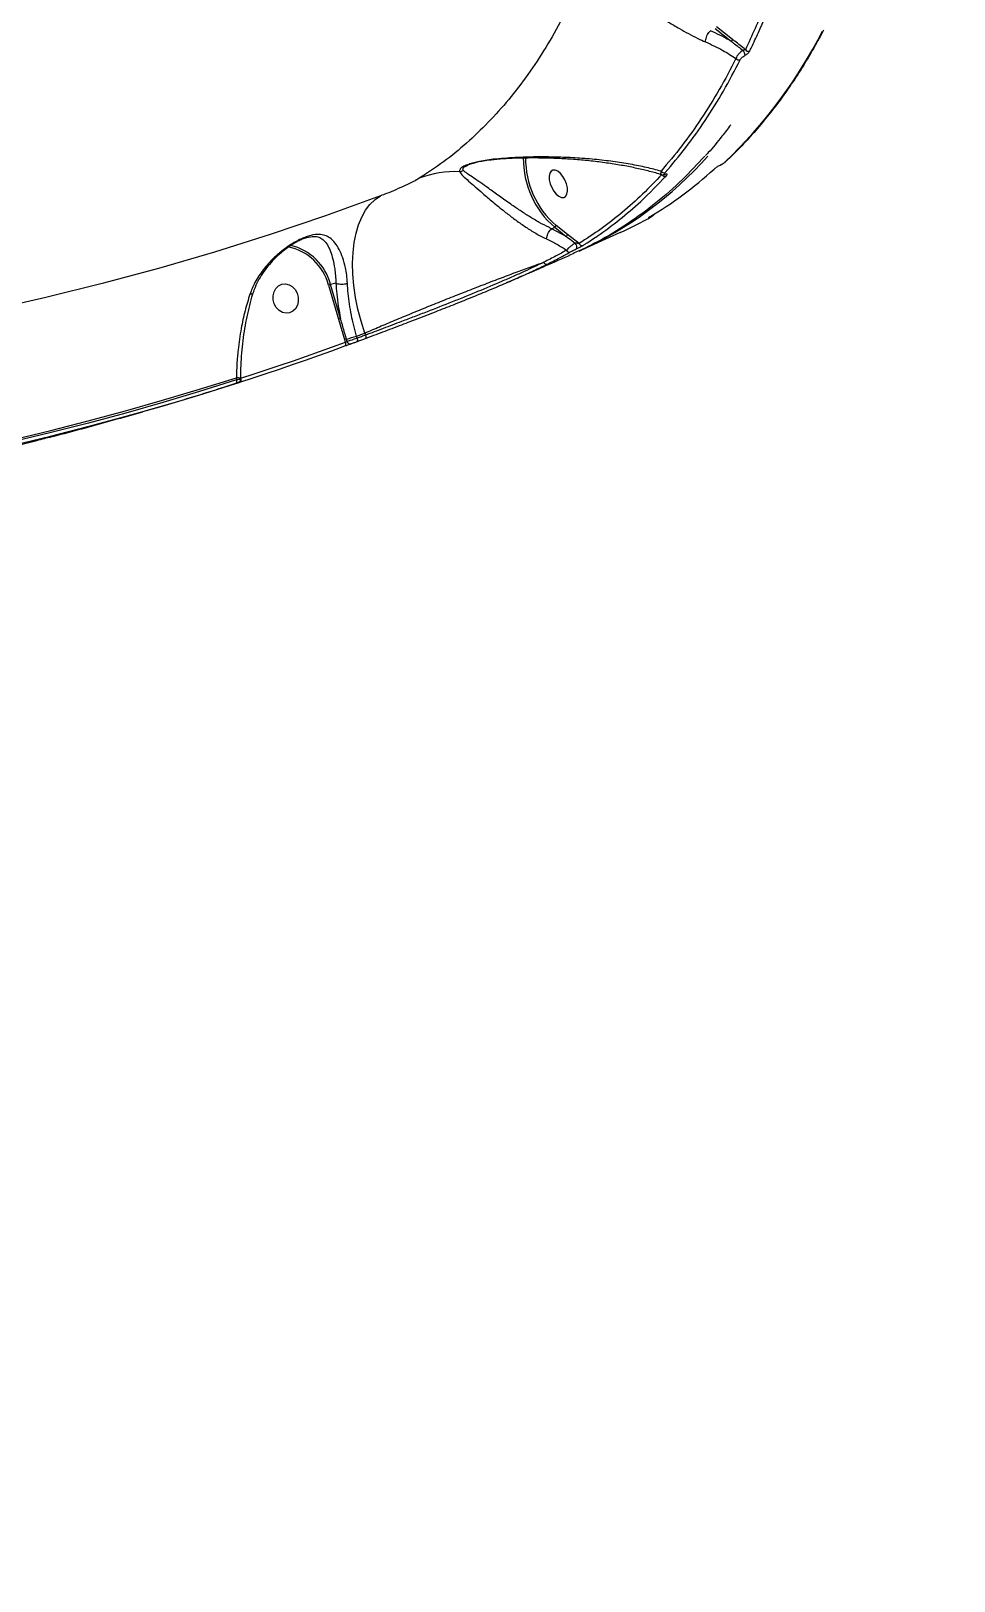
# Model space of a CAD drawing. Header units: millimetres. Extents: x -8422 to 28150, y -6982 to 5510.
# Drawn here: x 3054.2 to 3335.5, y 673.9 to 1146.4 of the extents above; entities that cross this region are included whole.
import ezdxf

# ---------------------------------------------------------------- set-up
doc = ezdxf.new("R2010")
doc.units = ezdxf.units.MM
for name, color, linetype in [('DIKOM_ОБЪЕКТ', 7, 'Continuous'), ('DIKOM_РАЗМЕР_ЗОНА', 7, 'Continuous'), ('DIKOM_РАЗМЕР_ОБЪЕКТА', 7, 'Continuous')]:
    doc.layers.add(name, color=color, linetype=linetype)
doc.styles.add('style1', font='arial.ttf', dxfattribs={"width": 0.8})
doc.dimstyles.new('1-50', dxfattribs={"dimtxt": 300, "dimasz": 200, "dimexe": 100, "dimexo": 0, "dimgap": 100, "dimtad": 1, "dimdec": 0, "dimtxsty": 'style1', "dimcen": 0, "dimclrd": 7, "dimclre": 7, "dimadec": 1, "dimazin": 2, "dimtfac": 1, "dimtdec": 0, "dimtmove": 1, "dimatfit": 3, "dimfxl": 0, "dimlwd": 25, "dimlwe": 18, "dimarcsym": 0})

# ---------------------------------------------------------------- blocks, each defined once
blk = doc.blocks.new('*D1')
at = {"layer": 'Defpoints', "color": 0, "transparency": 16777216}
for p in [(-5348.28, 1737.01), (6047.45, 1360.22), (6047.45, -3315.33)]:
    blk.add_point(p, dxfattribs=at)
at = {"layer": 'DIKOM_РАЗМЕР_ОБЪЕКТА', "color": 7, "lineweight": 18, "transparency": 16777216}
for p, q in [((-5348.28, 1737.01), (-5348.28, -3415.33)), ((6047.45, 1360.22), (6047.45, -3415.33))]:
    blk.add_line(p, q, dxfattribs=at)
at = {"layer": 'DIKOM_РАЗМЕР_ОБЪЕКТА', "color": 7, "lineweight": 25, "transparency": 16777216}
blk.add_line((-5148.28, -3315.33), (5847.45, -3315.33), dxfattribs=at)
at = {"layer": 'DIKOM_РАЗМЕР_ОБЪЕКТА', "color": 7, "transparency": 16777216}
for points in [[(-5148.28, -3282), (-5148.28, -3348.67), (-5348.28, -3315.33)], [(5847.45, -3282), (5847.45, -3348.67), (6047.45, -3315.33)]]:
    blk.add_solid(points, dxfattribs=at)
at = {"layer": 'DIKOM_РАЗМЕР_ОБЪЕКТА', "color": 0, "transparency": 16777216, "insert": (349.59, -3062.16), "char_height": 300, "attachment_point": 5, "style": 'style1'}
blk.add_mtext('11400', dxfattribs=at)
blk = doc.blocks.new('*D2')
at = {"layer": 'Defpoints', "color": 0, "transparency": 16777216}
for p in [(8043.93, 833.91), (-7345.5, 649.01), (8043.93, -5007.33)]:
    blk.add_point(p, dxfattribs=at)
at = {"layer": 'DIKOM_РАЗМЕР_ЗОНА', "color": 7, "lineweight": 18, "transparency": 16777216}
for p, q in [((8043.93, 833.91), (8043.93, -5107.33)), ((-7345.5, 649.01), (-7345.5, -5107.33))]:
    blk.add_line(p, q, dxfattribs=at)
at = {"layer": 'DIKOM_РАЗМЕР_ЗОНА', "color": 7, "lineweight": 25, "transparency": 16777216}
blk.add_line((-7145.5, -5007.33), (7843.93, -5007.33), dxfattribs=at)
at = {"layer": 'DIKOM_РАЗМЕР_ЗОНА', "color": 7, "transparency": 16777216}
for points in [[(-7145.5, -4974), (-7145.5, -5040.67), (-7345.5, -5007.33)], [(7843.93, -4974), (7843.93, -5040.67), (8043.93, -5007.33)]]:
    blk.add_solid(points, dxfattribs=at)
at = {"layer": 'DIKOM_РАЗМЕР_ЗОНА', "color": 0, "transparency": 16777216, "insert": (349.22, -4754.16), "char_height": 300, "attachment_point": 5, "style": 'style1'}
blk.add_mtext('15400', dxfattribs=at)

msp = doc.modelspace()

# ---------------------------------------------------------------- linework, layer by layer
at = {"layer": 'DIKOM_ОБЪЕКТ', "color": 7, "linetype": 'Continuous', "lineweight": 15}
for p, q in [((3262.72, 1147.14), (3267.62, 1143.27)), ((3268.03, 1143.85), (3263.13, 1147.71)), ((3187.03, 1105.32), (3187.21, 1105.4)), ((3264.34, 1105.49), (3264.26, 1105.45)), ((3264.41, 1105.54), (3264.33, 1105.5)), ((3217.78, 1084.37), (3214.26, 1087.14)), ((3243.07, 1089.75), (3243.09, 1089.76)), ((3138.33, 1083.45), (3138.78, 1083.57)), ((3212.94, 1086.15), (3212.93, 1086.15)), ((3212.94, 1086.15), (3213.85, 1086.56)), ((3217.37, 1083.79), (3212.94, 1086.15)), ((3213.85, 1086.56), (3217.37, 1083.79)), ((3221.26, 1081.59), (3217.78, 1084.37)), ((3233.85, 1084.97), (3221.31, 1079.32)), ((3144.88, 1068.96), (3147.93, 1058.55)), ((3147.17, 1069.56), (3145.54, 1069.15)), ((3148.59, 1058.74), (3145.54, 1069.15)), ((3147.93, 1058.55), (3149.79, 1052.32)), ((3155.97, 1054.31), (3156.21, 1053.7)), ((3149.79, 1052.32), (3150.04, 1051.47)), ((3150.62, 1051.75), (3150.4, 1052.5)), ((3153.65, 1052.75), (3153.46, 1053.38)), ((3116.83, 1040.72), (3116.83, 1040.03)), ((3118.11, 1040.44), (3118.06, 1040.38)), ((3118.06, 1040.41), (3118.06, 1040.14)), ((3117.2, 1039.13), (3117.19, 1039.13))]:
    msp.add_line(p, q, dxfattribs=at)
at = {"layer": 'DIKOM_ОБЪЕКТ', "color": 7, "linetype": 'Continuous', "lineweight": 15, "flags": 128}
for points in [[(3265.82, 1106.44), (3265.76, 1106.39), (3265.63, 1106.31)], [(3216.6, 1095.67), (3217.18, 1095.99), (3217.58, 1096.64), (3217.76, 1097.54), (3217.72, 1098.62), (3217.45, 1099.81), (3216.99, 1101), (3216.35, 1102.09), (3215.61, 1103), (3214.81, 1103.66), (3214.03, 1104), (3213.32, 1104.01), (3212.74, 1103.68), (3212.34, 1103.04), (3212.16, 1102.14), (3212.2, 1101.06), (3212.47, 1099.87), (3212.93, 1098.68), (3213.57, 1097.59), (3214.31, 1096.68), (3215.11, 1096.02), (3215.89, 1095.67), (3216.6, 1095.67)], [(3264.26, 1105.45), (3264.28, 1105.47), (3264.33, 1105.5)], [(3264.34, 1105.49), (3264.36, 1105.5), (3264.41, 1105.54)], [(3160.76, 1096.15), (3144.02, 1090.09), (3127.17, 1084.38), (3110.2, 1079.03), (3093.14, 1074.04), (3075.97, 1069.41), (3058.72, 1065.13), (3041.37, 1061.22)], [(3155.97, 1054.31), (3154.84, 1057.95), (3153.9, 1061.59), (3153.17, 1065.21), (3152.65, 1068.79), (3152.34, 1072.27), (3152.25, 1075.64), (3152.39, 1078.86), (3152.73, 1081.9), (3153.3, 1084.74), (3154.07, 1087.34), (3155.05, 1089.69), (3156.21, 1091.76), (3157.56, 1093.54), (3159.09, 1095.01), (3160.76, 1096.15)], [(3135.7, 1065.25), (3135.72, 1063.99), (3135.44, 1062.79), (3134.86, 1061.75), (3134.05, 1060.97), (3133.06, 1060.5), (3131.97, 1060.39), (3130.87, 1060.63), (3129.86, 1061.22), (3129.01, 1062.1), (3128.39, 1063.2), (3128.05, 1064.43), (3128.02, 1065.7), (3128.31, 1066.9), (3128.88, 1067.93), (3129.7, 1068.72), (3130.69, 1069.19), (3131.78, 1069.3), (3132.88, 1069.06), (3133.89, 1068.47), (3134.74, 1067.59), (3135.36, 1066.49), (3135.7, 1065.25)], [(3153.46, 1053.38), (3153.78, 1053.5), (3154.09, 1053.61), (3154.4, 1053.73), (3154.72, 1053.85), (3155.03, 1053.96), (3155.34, 1054.08), (3155.66, 1054.2), (3155.97, 1054.31)], [(3117.91, 1039.36), (3121.92, 1040.67), (3125.93, 1042), (3129.94, 1043.35), (3133.93, 1044.72), (3137.93, 1046.11), (3141.91, 1047.52), (3145.89, 1048.95), (3149.86, 1050.4)], [(3150.04, 1051.47), (3146.07, 1050.02), (3142.09, 1048.59), (3138.11, 1047.19), (3134.12, 1045.8), (3130.13, 1044.43), (3126.13, 1043.08), (3122.12, 1041.75), (3118.11, 1040.44)], [(3150.04, 1051.47), (3150.09, 1051.28), (3150.12, 1051.1), (3150.13, 1050.93), (3150.11, 1050.77), (3150.08, 1050.64), (3150.02, 1050.53), (3149.95, 1050.45), (3149.86, 1050.4)], [(3153.65, 1052.75), (3153.7, 1052.57), (3153.73, 1052.39), (3153.74, 1052.21), (3153.73, 1052.06), (3153.69, 1051.92), (3153.64, 1051.81), (3153.57, 1051.73), (3153.48, 1051.68)], [(3153.48, 1051.68), (3153.8, 1051.8), (3154.12, 1051.92), (3154.44, 1052.04), (3154.76, 1052.16), (3155.08, 1052.28), (3155.4, 1052.4), (3155.72, 1052.51), (3156.04, 1052.63)], [(3156.21, 1053.7), (3155.89, 1053.58), (3155.57, 1053.46), (3155.25, 1053.34), (3154.93, 1053.22), (3154.61, 1053.1), (3154.29, 1052.99), (3153.97, 1052.87), (3153.65, 1052.75)], [(3156.21, 1053.7), (3156.26, 1053.52), (3156.29, 1053.34), (3156.3, 1053.17), (3156.29, 1053.01), (3156.26, 1052.87), (3156.2, 1052.76), (3156.13, 1052.68), (3156.04, 1052.63)], [(3025.94, 1016.82), (3037.44, 1019.27), (3048.9, 1021.88), (3060.32, 1024.64), (3071.7, 1027.55), (3083.05, 1030.62), (3094.35, 1033.83), (3105.61, 1037.2), (3116.83, 1040.72)], [(3116.83, 1040.03), (3105.63, 1036.52), (3094.4, 1033.16), (3083.12, 1029.95), (3071.79, 1026.89), (3060.43, 1023.99), (3049.03, 1021.23), (3037.6, 1018.63), (3026.13, 1016.18)], [(3116.83, 1040.03), (3116.88, 1039.85), (3116.9, 1039.66), (3116.9, 1039.49), (3116.89, 1039.33), (3116.85, 1039.19), (3116.79, 1039.08), (3116.72, 1039), (3116.63, 1038.95)], [(3118.11, 1040.44), (3118.15, 1040.25), (3118.18, 1040.07), (3118.18, 1039.89), (3118.17, 1039.74), (3118.13, 1039.6), (3118.07, 1039.49), (3118, 1039.41), (3117.91, 1039.36)], [(3025.86, 1015.09), (3037.33, 1017.54), (3048.78, 1020.14), (3060.19, 1022.9), (3071.56, 1025.81), (3082.89, 1028.87), (3094.18, 1032.08), (3105.43, 1035.44), (3116.63, 1038.95)], [(3056.45, 1021.62), (3048.32, 1019.59), (3030.84, 1015.52), (3013.28, 1011.8), (2995.64, 1008.44), (2977.93, 1005.44), (2960.16, 1002.8), (2942.32, 1000.52), (2924.43, 998.6), (2906.49, 997.04), (2888.5, 995.85), (2870.48, 995.02), (2852.42, 994.55), (2834.34, 994.45), (2816.23, 994.7), (2798.11, 995.33), (2779.97, 996.31), (2761.83, 997.66), (2743.68, 999.37), (2725.55, 1001.44), (2707.42, 1003.88), (2689.31, 1006.67), (2671.22, 1009.83), (2653.15, 1013.34)]]:
    msp.add_lwpolyline(points, dxfattribs=at)
at = {"layer": 'DIKOM_ОБЪЕКТ', "color": 7, "linetype": 'Continuous', "lineweight": 15}
for centre, radius, start, end in [((3162.12, 1214.52), 149.74, 313.7247, 332.9446), ((3267.31, 1143.93), 0.731, 295.6031, 353.3069), ((3269.87, 1139.02), 1.99, 359.2158, 47.083), ((3272.9, 1141.42), 1.17, 216.409, 289.7978), ((3270.02, 1138.75), 1.16, 218.103, 289.6901), ((3232.12, 1107.58), 27.85, 179.6936, 228.9875), ((3231.78, 1107.42), 26.8, 179.2746, 229.1694), ((3171.9, 1187.41), 118.85, 294.568, 318.2514), ((3183.67, 1072.45), 31.09, 87.733, 110.8864), ((3184.57, 1106.09), 2.59, 277.3246, 303.7065), ((3182.6, 1191.43), 118.17, 300.5223, 312.4928), ((3247.17, 1104.24), 1.06, 211.042, 288.9372), ((3247.45, 1103.19), 1.05, 216.4047, 289.0921), ((3247.34, 1103.07), 0.467, 291.0439, 312.4112), ((3213.53, 1087.22), 0.731, 295.5904, 353.3197), ((3187.67, 1187.43), 112.38, 294.2624, 299.7289), ((3242.83, 1090.08), 0.414, 305.0447, 348.756), ((3242.85, 1090.1), 0.416, 305.1545, 349.1884), ((3217.05, 1084.45), 0.731, 295.6045, 353.3134), ((3129.55, 1065.06), 15.82, 14.2738, 78.9431), ((3129.59, 1065.02), 16.48, 14.5135, 76.5712), ((3218.34, 1079.98), 0.955, 203.478, 286.8774), ((3218.94, 1080.46), 1.68, 346.1855, 47.3208), ((3222.16, 1081.97), 0.978, 202.8217, 288.6541), ((3211.39, 1076.21), 0.905, 198.0451, 278.9185), ((3149.44, 1054.27), 15.39, 104.6755, 107.2358), ((3152.49, 1043.86), 15.39, 104.6755, 107.2358), ((3154.76, 1036.2), 16.88, 104.9942, 107.1605), ((3128.58, 1133.96), 84.33, 284.9953, 287.163), ((3151.5, 1051.92), 0.9, 190.7919, 281.0075), ((3117, 1038.77), 1.96, 57.2713, 95.0049)]:
    msp.add_arc(centre, radius, start, end, dxfattribs=at)
for points, knots in [([(3132.16, 1614.72), (3135.45, 1609.54), (3142.04, 1599.17), (3151.5, 1583.13), (3160.61, 1566.78), (3169.44, 1549.91), (3177.96, 1532.53), (3186.13, 1514.67), (3193.8, 1496.63), (3201.18, 1477.93), (3208.17, 1458.59), (3214.72, 1438.68), (3220.66, 1418.58), (3225.94, 1398.36), (3230.54, 1378.09), (3234.34, 1358.24), (3237.36, 1338.88), (3239.62, 1320.04), (3241.16, 1301.4), (3241.94, 1283.03), (3241.95, 1265.01), (3241.17, 1247.74), (3239.65, 1231.28), (3237.41, 1215.63), (3234.43, 1200.53), (3230.66, 1186.07), (3226.12, 1172.3), (3221.24, 1160.38), (3216.22, 1150.12), (3211.2, 1141.31), (3205.76, 1133.07), (3199.9, 1125.45), (3193.67, 1118.47), (3187.04, 1112.13), (3180.05, 1106.39), (3175.07, 1103.13), (3172.59, 1101.5)], [0, 0, 0, 0, 0.027765, 0.055564, 0.083362, 0.111128, 0.140031, 0.168973, 0.197914, 0.226818, 0.258245, 0.289696, 0.321123, 0.353467, 0.385838, 0.418183, 0.449506, 0.480853, 0.512176, 0.544413, 0.576676, 0.608912, 0.640161, 0.671434, 0.702682, 0.734841, 0.767027, 0.799186, 0.824146, 0.849107, 0.874267, 0.899427, 0.92447, 0.949512, 0.974756, 1, 1, 1, 1]), ([(3248.6, 1170.46), (3247.07, 1170.22), (3243.96, 1169.73), (3239.83, 1168.31), (3236.79, 1166.83), (3234.79, 1165.56), (3233.38, 1164.42), (3232.27, 1163.1), (3231.82, 1161.58), (3232.31, 1160.28), (3233.27, 1159.14), (3234.74, 1157.83), (3237.2, 1156.1), (3240.87, 1153.77), (3244.77, 1151.37), (3248.5, 1149.12), (3251.63, 1147.28), (3254.65, 1145.59), (3257.35, 1144.18), (3259.04, 1143.42), (3259.83, 1143.07)], [0, 0, 0, 0, 0.075314, 0.152119, 0.213185, 0.244132, 0.275686, 0.312982, 0.3506, 0.401223, 0.437876, 0.474586, 0.550792, 0.64034, 0.732647, 0.793, 0.854941, 0.904776, 0.956106, 1, 1, 1, 1]), ([(3282.78, 1167.61), (3281.16, 1162.91), (3277.9, 1153.51), (3273.94, 1144.99), (3271.96, 1140.72)], [0, 0, 0, 0, 0.499272, 1, 1, 1, 1]), ([(3273.29, 1140.32), (3273.47, 1140.69), (3274.37, 1142.54), (3276.78, 1147.76), (3280.34, 1156.23), (3282.88, 1163.59), (3284.15, 1167.27)], [0, 0, 0, 0, 0.044143, 0.220721, 0.610016, 1, 1, 1, 1]), ([(3259.83, 1143.07), (3259.83, 1143.1), (3259.82, 1143.32), (3259.87, 1143.8), (3260.07, 1144.55), (3260.42, 1145.33), (3260.85, 1146.03), (3261.17, 1146.35), (3261.32, 1146.51)], [0, 0, 0, 0, 0.03195, 0.204862, 0.403642, 0.602426, 0.801208, 1, 1, 1, 1]), ([(3267.62, 1143.27), (3267.39, 1143.42), (3265.42, 1144.58), (3263.24, 1145.61), (3261.33, 1146.51)], [0, 0, 0, 0, 0.121422, 1, 1, 1, 1]), ([(3295.81, 1146.71), (3295.23, 1145.63), (3293.56, 1142.48), (3290.65, 1137.45), (3287.03, 1131.72), (3283.24, 1126.24), (3279.29, 1121.03), (3275.16, 1116.07), (3270.96, 1111.46), (3267.81, 1108.31), (3266.1, 1106.7), (3265.82, 1106.44)], [0, 0, 0, 0, 0.068837, 0.199499, 0.330145, 0.460763, 0.59135, 0.721902, 0.852417, 0.975985, 1, 1, 1, 1]), ([(3271.96, 1140.72), (3270.88, 1141.59), (3269.57, 1142.63), (3268.26, 1143.67), (3268.03, 1143.85)], [0, 0, 0, 0, 0.824272, 1, 1, 1, 1]), ([(3259.83, 1143.07), (3261.65, 1142.25), (3265, 1140.74), (3267.81, 1138.88), (3269.1, 1138.03)], [0, 0, 0, 0, 0.542553, 1, 1, 1, 1]), ([(3267.62, 1143.27), (3267.86, 1143.1), (3269.07, 1142.18), (3270.27, 1141.24), (3271.23, 1140.48)], [0, 0, 0, 0, 0.194138, 1, 1, 1, 1]), ([(3271.23, 1140.48), (3271.01, 1140.34), (3270.54, 1140.04), (3269.89, 1139.4), (3269.35, 1138.69), (3269.18, 1138.25), (3269.1, 1138.03)], [0, 0, 0, 0, 0.224108, 0.480725, 0.741519, 1, 1, 1, 1]), ([(3270.41, 1137.65), (3270.48, 1137.77), (3270.62, 1138), (3270.99, 1138.39), (3271.43, 1138.74), (3271.73, 1138.92), (3271.87, 1139)], [0, 0, 0, 0, 0.263268, 0.526669, 0.781347, 1, 1, 1, 1]), ([(3271.96, 1140.72), (3271.91, 1140.71), (3271.81, 1140.68), (3271.61, 1140.62), (3271.42, 1140.56), (3271.29, 1140.51), (3271.24, 1140.49), (3271.23, 1140.48)], [0, 0, 0, 0, 0.294548, 0.573843, 0.814377, 0.960333, 1, 1, 1, 1]), ([(3271.87, 1139), (3272, 1139.08), (3272.3, 1139.25), (3272.72, 1139.59), (3273.09, 1139.98), (3273.23, 1140.2), (3273.29, 1140.32)], [0, 0, 0, 0, 0.221396, 0.474445, 0.737317, 1, 1, 1, 1]), ([(3269.1, 1138.03), (3267.44, 1134.84), (3264.11, 1128.46), (3258.57, 1119.61), (3252.68, 1111.26), (3248.4, 1106.21), (3246.26, 1103.69)], [0, 0, 0, 0, 0.249096, 0.498193, 0.749097, 1, 1, 1, 1]), ([(3247.51, 1103.24), (3249.64, 1105.74), (3253.9, 1110.76), (3259.8, 1119.1), (3265.37, 1127.99), (3268.73, 1134.43), (3270.41, 1137.65)], [0, 0, 0, 0, 0.249097, 0.498195, 0.749098, 1, 1, 1, 1]), ([(3267.49, 1117.79), (3266.61, 1116.62), (3264.41, 1113.69), (3261.84, 1110.58), (3260.12, 1108.72), (3259.84, 1108.41)], [0, 0, 0, 0, 0.357696, 0.895921, 1, 1, 1, 1]), ([(3195.07, 1107.3), (3193.48, 1107.08), (3191.29, 1106.79), (3188.75, 1106.13), (3187.15, 1105.61), (3185.76, 1104.99), (3184.8, 1104.25), (3184.86, 1103.78), (3184.9, 1103.51)], [0, 0, 0, 0, 0.303074, 0.415239, 0.529516, 0.668758, 0.808545, 1, 1, 1, 1]), ([(3195.27, 1107.15), (3194.73, 1107.1), (3193.49, 1106.99), (3191.7, 1106.7), (3190.01, 1106.34), (3188.64, 1105.97), (3187.7, 1105.64), (3187.13, 1105.4), (3187.02, 1105.34), (3187.02, 1105.34)], [0, 0, 0, 0, 0.168404, 0.38832, 0.576574, 0.742278, 0.893137, 0.996483, 1, 1, 1, 1]), ([(3246.26, 1103.69), (3244.81, 1104.07), (3241.83, 1104.85), (3236.93, 1105.81), (3231.63, 1106.64), (3226, 1107.29), (3220.2, 1107.75), (3214.27, 1108), (3208.19, 1108.05), (3201.82, 1107.88), (3197.32, 1107.49), (3195.07, 1107.3)], [0, 0, 0, 0, 0.107957, 0.221264, 0.334571, 0.449784, 0.564986, 0.67207, 0.77913, 0.889622, 1, 1, 1, 1]), ([(3195.07, 1107.3), (3195.08, 1107.29), (3195.15, 1107.2), (3195.22, 1107.18), (3195.27, 1107.17)], [0, 0, 0, 0, 0.147075, 1, 1, 1, 1]), ([(3246.52, 1102.56), (3245.9, 1102.76), (3244.11, 1103.31), (3240.89, 1104.11), (3236.86, 1104.98), (3232.53, 1105.76), (3227.97, 1106.43), (3223.25, 1106.97), (3218.47, 1107.36), (3213.71, 1107.61), (3209.14, 1107.71), (3204.87, 1107.7), (3200.96, 1107.58), (3197.8, 1107.41), (3195.92, 1107.23), (3195.27, 1107.17)], [0, 0, 0, 0, 0.048054, 0.137049, 0.227857, 0.320468, 0.414859, 0.508977, 0.599482, 0.686613, 0.770321, 0.842524, 0.907964, 0.968434, 1, 1, 1, 1]), ([(3259.58, 1108.27), (3257.35, 1105.86), (3252.61, 1100.72), (3244.74, 1093.85), (3236.11, 1087.51), (3227.73, 1082.38), (3222.08, 1079.77), (3219.62, 1078.64)], [0, 0, 0, 0, 0.18923, 0.402969, 0.618734, 0.834498, 1, 1, 1, 1]), ([(3265.82, 1106.44), (3265.79, 1106.41), (3265.64, 1106.27), (3265.34, 1106.06), (3264.91, 1105.79), (3264.57, 1105.59), (3264.39, 1105.52), (3264.33, 1105.49)], [0, 0, 0, 0, 0.095126, 0.424488, 0.66699, 0.883462, 1, 1, 1, 1]), ([(3265.63, 1106.31), (3265.55, 1106.24), (3265.41, 1106.12), (3265.1, 1105.92), (3264.81, 1105.74), (3264.57, 1105.61), (3264.45, 1105.56), (3264.41, 1105.54)], [0, 0, 0, 0, 0.302578, 0.534696, 0.725452, 0.917102, 1, 1, 1, 1]), ([(3172.59, 1101.5), (3172.04, 1101.18), (3170.95, 1100.55), (3168.36, 1099.3), (3165.46, 1098.02), (3162.82, 1096.93), (3161.35, 1096.37), (3160.76, 1096.15)], [0, 0, 0, 0, 0.209906, 0.422896, 0.638264, 0.855353, 1, 1, 1, 1]), ([(3184.9, 1103.51), (3185.18, 1103.12), (3185.75, 1102.31), (3187.49, 1100.78), (3189.53, 1098.97), (3191.98, 1096.85), (3194.96, 1094.31), (3198.17, 1091.68), (3201.34, 1089.23), (3204.29, 1087.12), (3207.34, 1085.14), (3209.71, 1083.81), (3211.04, 1083.16), (3211.36, 1083.01)], [0, 0, 0, 0, 0.105325, 0.21455, 0.310289, 0.408062, 0.519591, 0.635278, 0.718066, 0.803163, 0.886243, 0.972404, 1, 1, 1, 1]), ([(3186.01, 1103.93), (3185.91, 1104.14), (3185.74, 1104.49), (3186.28, 1105), (3186.88, 1105.26), (3187.03, 1105.32)], [0, 0, 0, 0, 0.519332, 0.885699, 1, 1, 1, 1]), ([(3212.93, 1086.15), (3212.93, 1086.15), (3212.62, 1086.27), (3211.4, 1086.89), (3209.11, 1088.04), (3206.17, 1089.8), (3203.25, 1091.68), (3200.15, 1093.82), (3196.9, 1096.14), (3193.85, 1098.33), (3191.26, 1100.17), (3189.09, 1101.67), (3187.15, 1102.94), (3186.39, 1103.6), (3186.01, 1103.93)], [0, 0, 0, 0, 0.000014, 0.026509, 0.107589, 0.191794, 0.274085, 0.358657, 0.471307, 0.587978, 0.685405, 0.784669, 0.890872, 1, 1, 1, 1]), ([(3246.52, 1102.69), (3244.58, 1100.66), (3240.69, 1096.58), (3234.5, 1091.09), (3228.05, 1086.02), (3223.53, 1083.07), (3221.26, 1081.59)], [0, 0, 0, 0, 0.249315, 0.498628, 0.749315, 1, 1, 1, 1]), ([(3222.48, 1081.05), (3222.77, 1081.23), (3224.24, 1082.15), (3228.01, 1084.65), (3233.64, 1088.84), (3240.69, 1094.83), (3245.25, 1099.56), (3247.79, 1102.2)], [0, 0, 0, 0, 0.032166, 0.160835, 0.418397, 0.675957, 1, 1, 1, 1]), ([(3246.26, 1103.69), (3246.24, 1103.63), (3246.12, 1103.29), (3246.14, 1102.85), (3246.33, 1102.58), (3246.51, 1102.56), (3246.52, 1102.56)], [0, 0, 0, 0, 0.117879, 0.62138, 0.96725, 1, 1, 1, 1]), ([(3247.5, 1102.64), (3247.35, 1102.59), (3247.05, 1102.5), (3246.7, 1102.47), (3246.53, 1102.55), (3246.52, 1102.56)], [0, 0, 0, 0, 0.485469, 0.9679, 1, 1, 1, 1]), ([(3247.65, 1102.72), (3247.57, 1102.7), (3247.4, 1102.65), (3247.24, 1102.67), (3247.2, 1102.8), (3247.33, 1103.03), (3247.48, 1103.2), (3247.51, 1103.24)], [0, 0, 0, 0, 0.145618, 0.289982, 0.532117, 0.909836, 1, 1, 1, 1]), ([(3247.55, 1102.65), (3247.54, 1102.65), (3247.54, 1102.65), (3247.51, 1102.63), (3247.49, 1102.63)], [0, 0, 0, 0, 0.561281, 1, 1, 1, 1]), ([(3247.79, 1102.2), (3247.82, 1102.23), (3247.99, 1102.41), (3248.13, 1102.65), (3248.08, 1102.78), (3247.91, 1102.8), (3247.74, 1102.75), (3247.65, 1102.72)], [0, 0, 0, 0, 0.095117, 0.47199, 0.715772, 0.857221, 1, 1, 1, 1]), ([(3264.33, 1105.5), (3264.28, 1105.48), (3264.08, 1105.39), (3263.71, 1105.19), (3263.24, 1104.9), (3262.77, 1104.59), (3262.55, 1104.4), (3262.43, 1104.3)], [0, 0, 0, 0, 0.079628, 0.275723, 0.470772, 0.710533, 1, 1, 1, 1]), ([(3242.62, 1089.64), (3242.56, 1089.6), (3242.43, 1089.53), (3242.39, 1089.48), (3242.49, 1089.5), (3242.71, 1089.59), (3242.95, 1089.69), (3243.07, 1089.75)], [0, 0, 0, 0, 0.189016, 0.404518, 0.606851, 0.803388, 1, 1, 1, 1]), ([(3242.7, 1089.68), (3242.67, 1089.66), (3242.62, 1089.63), (3242.61, 1089.63), (3242.61, 1089.62)], [0, 0, 0, 0, 0.455092, 1, 1, 1, 1]), ([(3243.09, 1089.76), (3243.17, 1089.79), (3243.33, 1089.86), (3243.49, 1089.92), (3243.55, 1089.94), (3243.53, 1089.91), (3243.44, 1089.86), (3243.4, 1089.83)], [0, 0, 0, 0, 0.195138, 0.390097, 0.593264, 0.811154, 1, 1, 1, 1]), ([(3244.07, 1090.59), (3244.07, 1090.57), (3244.05, 1090.47), (3243.97, 1090.32), (3243.86, 1090.16), (3243.75, 1090.06), (3243.66, 1089.99), (3243.57, 1089.93), (3243.5, 1089.89), (3243.46, 1089.86)], [0, 0, 0, 0, 0.057057, 0.252184, 0.417979, 0.552895, 0.660887, 0.791338, 1, 1, 1, 1]), ([(3150.69, 1069.52), (3150.62, 1070.34), (3150.49, 1072), (3150.02, 1074.63), (3149.28, 1077.34), (3148.2, 1079.89), (3146.89, 1081.93), (3145.45, 1083.33), (3143.84, 1084.17), (3142.01, 1084.51), (3140.01, 1084.28), (3138.08, 1083.68), (3136.5, 1083.02), (3134.84, 1082.16), (3132.83, 1080.93), (3130.55, 1079.28), (3127.77, 1076.84), (3124.94, 1073.69), (3122.46, 1070), (3121.43, 1067.37), (3120.96, 1066.18)], [0, 0, 0, 0, 0.04463, 0.090184, 0.157888, 0.227691, 0.29761, 0.369117, 0.424259, 0.480815, 0.540815, 0.57086, 0.60196, 0.634084, 0.667039, 0.719263, 0.772775, 0.851718, 0.932987, 1, 1, 1, 1]), ([(3138.36, 1083.44), (3138.06, 1083.35), (3137.41, 1083.15), (3136.24, 1082.64), (3134.91, 1081.94), (3133.48, 1081.07), (3131.94, 1079.99), (3130.28, 1078.67), (3128.56, 1077.08), (3126.8, 1075.2), (3125.13, 1073.06), (3123.67, 1070.73), (3122.57, 1068.55), (3122.11, 1067.12), (3121.92, 1066.55)], [0, 0, 0, 0, 0.047408, 0.104458, 0.16529, 0.230089, 0.3028, 0.385863, 0.478694, 0.581878, 0.694816, 0.809221, 0.922818, 1, 1, 1, 1]), ([(3138.78, 1083.57), (3138.79, 1083.57), (3139.61, 1083.8), (3140.91, 1083.87), (3142.35, 1083.5), (3143.56, 1082.65), (3144.61, 1081.28), (3145.52, 1079.33), (3146.27, 1076.91), (3146.77, 1074.39), (3147.07, 1071.87), (3147.13, 1070.37), (3147.17, 1069.56), (3147.17, 1069.56)], [0, 0, 0, 0, 0.00156, 0.105353, 0.204893, 0.307804, 0.438885, 0.572615, 0.700649, 0.831798, 0.915157, 0.999957, 1, 1, 1, 1]), ([(3211.36, 1083.01), (3211.36, 1083.04), (3211.37, 1083.19), (3211.43, 1083.58), (3211.61, 1084.22), (3211.98, 1085), (3212.43, 1085.69), (3212.77, 1086), (3212.93, 1086.15)], [0, 0, 0, 0, 0.034294, 0.136492, 0.352368, 0.568243, 0.784119, 1, 1, 1, 1]), ([(3211.36, 1083.01), (3212.43, 1082.48), (3214.59, 1081.43), (3216.51, 1080.21), (3217.47, 1079.6)], [0, 0, 0, 0, 0.497869, 1, 1, 1, 1]), ([(3217.37, 1083.79), (3217.58, 1083.63), (3218.5, 1082.94), (3219.39, 1082.24), (3220.08, 1081.7)], [0, 0, 0, 0, 0.234319, 1, 1, 1, 1]), ([(3219.65, 1078.58), (3217.07, 1077.42), (3210.23, 1074.35), (3203.34, 1071.43), (3199.04, 1069.61)], [0, 0, 0, 0, 0.377617, 1, 1, 1, 1]), ([(3217.47, 1079.6), (3216.44, 1079.02), (3214.38, 1077.86), (3211.82, 1076.58), (3210.52, 1075.93)], [0, 0, 0, 0, 0.49648, 1, 1, 1, 1]), ([(3211.53, 1075.31), (3212.83, 1075.97), (3215.45, 1077.28), (3217.56, 1078.47), (3218.62, 1079.07)], [0, 0, 0, 0, 0.496489, 1, 1, 1, 1]), ([(3220.08, 1081.7), (3219.86, 1081.57), (3219.39, 1081.31), (3218.65, 1080.78), (3217.94, 1080.17), (3217.62, 1079.79), (3217.47, 1079.6)], [0, 0, 0, 0, 0.214696, 0.434803, 0.718812, 1, 1, 1, 1]), ([(3218.62, 1079.07), (3218.76, 1079.15), (3219.04, 1079.31), (3219.58, 1079.58), (3220.11, 1079.85), (3220.43, 1079.99), (3220.58, 1080.06)], [0, 0, 0, 0, 0.297468, 0.58902, 0.802845, 1, 1, 1, 1]), ([(3221.26, 1081.59), (3221.15, 1081.62), (3220.95, 1081.68), (3220.62, 1081.72), (3220.37, 1081.73), (3220.21, 1081.72), (3220.13, 1081.71), (3220.1, 1081.7), (3220.08, 1081.7)], [0, 0, 0, 0, 0.348287, 0.649167, 0.844512, 0.934204, 0.969605, 1, 1, 1, 1]), ([(3220.58, 1080.06), (3220.61, 1080.08), (3220.77, 1080.15), (3221.11, 1080.31), (3221.59, 1080.55), (3222.1, 1080.82), (3222.35, 1080.97), (3222.48, 1081.05)], [0, 0, 0, 0, 0.049087, 0.217914, 0.426682, 0.702245, 1, 1, 1, 1]), ([(3155.97, 1054.31), (3157.44, 1054.95), (3160.38, 1056.22), (3165.13, 1058.23), (3170.08, 1060.29), (3175.18, 1062.38), (3180.37, 1064.47), (3185.59, 1066.54), (3190.75, 1068.56), (3195.81, 1070.5), (3200.68, 1072.34), (3205.3, 1074.05), (3208.53, 1075.22), (3210.2, 1075.81), (3210.52, 1075.93)], [0, 0, 0, 0, 0.087442, 0.174885, 0.263313, 0.352018, 0.440446, 0.529749, 0.619338, 0.708642, 0.79855, 0.88875, 0.978659, 1, 1, 1, 1]), ([(3156.04, 1052.63), (3157.84, 1053.31), (3161.43, 1054.65), (3166.97, 1056.76), (3172.41, 1058.85), (3177.68, 1060.89), (3182.98, 1062.98), (3188.24, 1065.09), (3193.4, 1067.21), (3198.38, 1069.31), (3203.11, 1071.37), (3207.55, 1073.39), (3210.2, 1074.67), (3211.53, 1075.31)], [0, 0, 0, 0, 0.102185, 0.204368, 0.29249, 0.380892, 0.469013, 0.557403, 0.646077, 0.734468, 0.822882, 0.911582, 1, 1, 1, 1]), ([(3210.52, 1075.93), (3208.59, 1074.99), (3205.65, 1073.57), (3201.19, 1071.57), (3196.54, 1069.54), (3191.6, 1067.46), (3186.52, 1065.39), (3181.36, 1063.32), (3176.16, 1061.28), (3171.03, 1059.3), (3166.54, 1057.59), (3161.5, 1055.68), (3157.98, 1054.36), (3156.21, 1053.7)], [0, 0, 0, 0, 0.130741, 0.198063, 0.265384, 0.396115, 0.463449, 0.530783, 0.661197, 0.728345, 0.795493, 0.896889, 1, 1, 1, 1]), ([(3147.17, 1069.56), (3147.35, 1069.49), (3147.73, 1069.35), (3148.51, 1069.25), (3149.36, 1069.25), (3150.06, 1069.35), (3150.49, 1069.45), (3150.65, 1069.5), (3150.69, 1069.52)], [0, 0, 0, 0, 0.212327, 0.424674, 0.637031, 0.849373, 0.965471, 1, 1, 1, 1]), ([(3147.17, 1069.56), (3147.17, 1069.56), (3147.17, 1069.56), (3147.17, 1069.56), (3147.17, 1069.56)], [0, 0, 0, 0, 0.813136, 1, 1, 1, 1]), ([(3147.17, 1069.56), (3147.24, 1068.46), (3147.4, 1066.16), (3147.86, 1062.54), (3148.34, 1060.01), (3148.59, 1058.74)], [0, 0, 0, 0, 0.309356, 0.653215, 1, 1, 1, 1]), ([(3153.46, 1053.38), (3152.9, 1055.53), (3151.76, 1059.88), (3150.96, 1065.32), (3150.75, 1068.48), (3150.69, 1069.52)], [0, 0, 0, 0, 0.395874, 0.80322, 1, 1, 1, 1]), ([(3120.96, 1066.18), (3120.45, 1064.5), (3119.41, 1061.12), (3118.19, 1055.4), (3117.39, 1049.97), (3116.95, 1044.94), (3116.87, 1042.13), (3116.83, 1040.72)], [0, 0, 0, 0, 0.210648, 0.424749, 0.676213, 0.837399, 1, 1, 1, 1]), ([(3121.9, 1066.54), (3121.76, 1066.11), (3121.28, 1064.62), (3120.57, 1061.9), (3119.79, 1058.41), (3119.15, 1054.79), (3118.65, 1051.08), (3118.3, 1047.31), (3118.1, 1043.74), (3118.09, 1041.45), (3118.08, 1040.42)], [0, 0, 0, 0, 0.053952, 0.188834, 0.325251, 0.463172, 0.602441, 0.742803, 0.883917, 1, 1, 1, 1]), ([(3121.86, 1066.57), (3121.86, 1066.53), (3121.85, 1066.4), (3121.58, 1066.26), (3121.22, 1066.19), (3121, 1066.18), (3120.96, 1066.18)], [0, 0, 0, 0, 0.138617, 0.556523, 0.928772, 1, 1, 1, 1]), ([(3150.4, 1052.5), (3150.3, 1052.82), (3149.84, 1054.42), (3149.22, 1056.5), (3148.72, 1058.26), (3148.59, 1058.74)], [0, 0, 0, 0, 0.153658, 0.768304, 1, 1, 1, 1]), ([(3149.86, 1050.4), (3149.88, 1050.41), (3150.04, 1050.46), (3150.37, 1050.58), (3150.86, 1050.76), (3151.32, 1050.92), (3151.55, 1051), (3151.67, 1051.04)], [0, 0, 0, 0, 0.037241, 0.277866, 0.518567, 0.759224, 1, 1, 1, 1]), ([(3150.62, 1051.75), (3150.58, 1051.73), (3150.5, 1051.7), (3150.36, 1051.62), (3150.2, 1051.55), (3150.09, 1051.5), (3150.04, 1051.47), (3150.04, 1051.47)], [0, 0, 0, 0, 0.240112, 0.481087, 0.722213, 0.962787, 1, 1, 1, 1]), ([(3153.65, 1052.75), (3153.61, 1052.74), (3153.35, 1052.64), (3152.79, 1052.46), (3151.98, 1052.19), (3151.21, 1051.93), (3150.81, 1051.81), (3150.62, 1051.75)], [0, 0, 0, 0, 0.037232, 0.278094, 0.518842, 0.759364, 1, 1, 1, 1]), ([(3151.67, 1051.04), (3151.79, 1051.08), (3152.02, 1051.16), (3152.49, 1051.32), (3152.97, 1051.49), (3153.3, 1051.61), (3153.46, 1051.67), (3153.48, 1051.68)], [0, 0, 0, 0, 0.240731, 0.481351, 0.722084, 0.962794, 1, 1, 1, 1]), ([(3118.05, 1040.14), (3118.03, 1040.15), (3117.98, 1040.17), (3117.54, 1040.14), (3117.06, 1040.06), (3116.83, 1040.03)], [0, 0, 0, 0, 0.315097, 0.659464, 1, 1, 1, 1]), ([(3118.05, 1040.14), (3118.05, 1040.07), (3118.05, 1039.92), (3117.97, 1039.69), (3117.84, 1039.5), (3117.71, 1039.37), (3117.58, 1039.28), (3117.49, 1039.23), (3117.43, 1039.21), (3117.41, 1039.2), (3117.39, 1039.19), (3117.37, 1039.19), (3117.35, 1039.18), (3117.29, 1039.16), (3117.25, 1039.15)], [0, 0, 0, 0, 0.114245, 0.272842, 0.406757, 0.51869, 0.608207, 0.672881, 0.701414, 0.719584, 0.739114, 0.7726, 0.865628, 1, 1, 1, 1]), ([(3117.22, 1039.17), (3115.56, 1038.62), (3108.29, 1036.23), (3095.32, 1032.29), (3078.28, 1027.39), (3065.32, 1023.85), (3058.02, 1022.04), (3056.45, 1021.65)], [0, 0, 0, 0, 0.082528, 0.362816, 0.64305, 0.92324, 1, 1, 1, 1]), ([(3116.63, 1038.95), (3116.77, 1039), (3117.06, 1039.09), (3117.31, 1039.17), (3117.41, 1039.2), (3117.32, 1039.17), (3117.27, 1039.15)], [0, 0, 0, 0, 0.256632, 0.51364, 0.761206, 1, 1, 1, 1]), ([(3117.27, 1039.15), (3117.25, 1039.14), (3117.22, 1039.14), (3117.15, 1039.11), (3117.21, 1039.13), (3117.22, 1039.14), (3117.32, 1039.17), (3117.39, 1039.19)], [0, 0, 0, 0, 0.257073, 0.350993, 0.582611, 0.701371, 1, 1, 1, 1]), ([(3117.39, 1039.19), (3117.43, 1039.2), (3117.56, 1039.25), (3117.76, 1039.31), (3117.91, 1039.36)], [0, 0, 0, 0, 0.287983, 1, 1, 1, 1])]:
    msp.add_open_spline(points, degree=3, knots=knots, dxfattribs=at)

# ---------------------------------------------------------------- dimensions: what is measured, and where the dimension line sits
at = {"layer": 'DIKOM_РАЗМЕР_ЗОНА'}
dim = msp.add_linear_dim(base=(8043.93, -5007.33), p1=(-7345.5, 649.01), p2=(8043.93, 833.91), text='15400', dimstyle='1-50', override={"dimscale": 1, "dimtix": 0, "dimtofl": 1, "dimtmove": 1, "dimatfit": 3}, dxfattribs=at)
dim.commit()
dim.dimension.update_dxf_attribs({"geometry": '*D2', "text_midpoint": (349.22, -4754.16)})
at = {"layer": 'DIKOM_РАЗМЕР_ОБЪЕКТА'}
dim = msp.add_linear_dim(base=(6047.45, -3315.33), p1=(-5348.28, 1737.01), p2=(6047.45, 1360.22), text='11400', dimstyle='1-50', override={"dimscale": 1, "dimtix": 0, "dimtofl": 1, "dimtmove": 1, "dimatfit": 3}, dxfattribs=at)
dim.commit()
dim.dimension.update_dxf_attribs({"geometry": '*D1', "text_midpoint": (349.59, -3062.16)})

doc.saveas('drawing.dxf')
